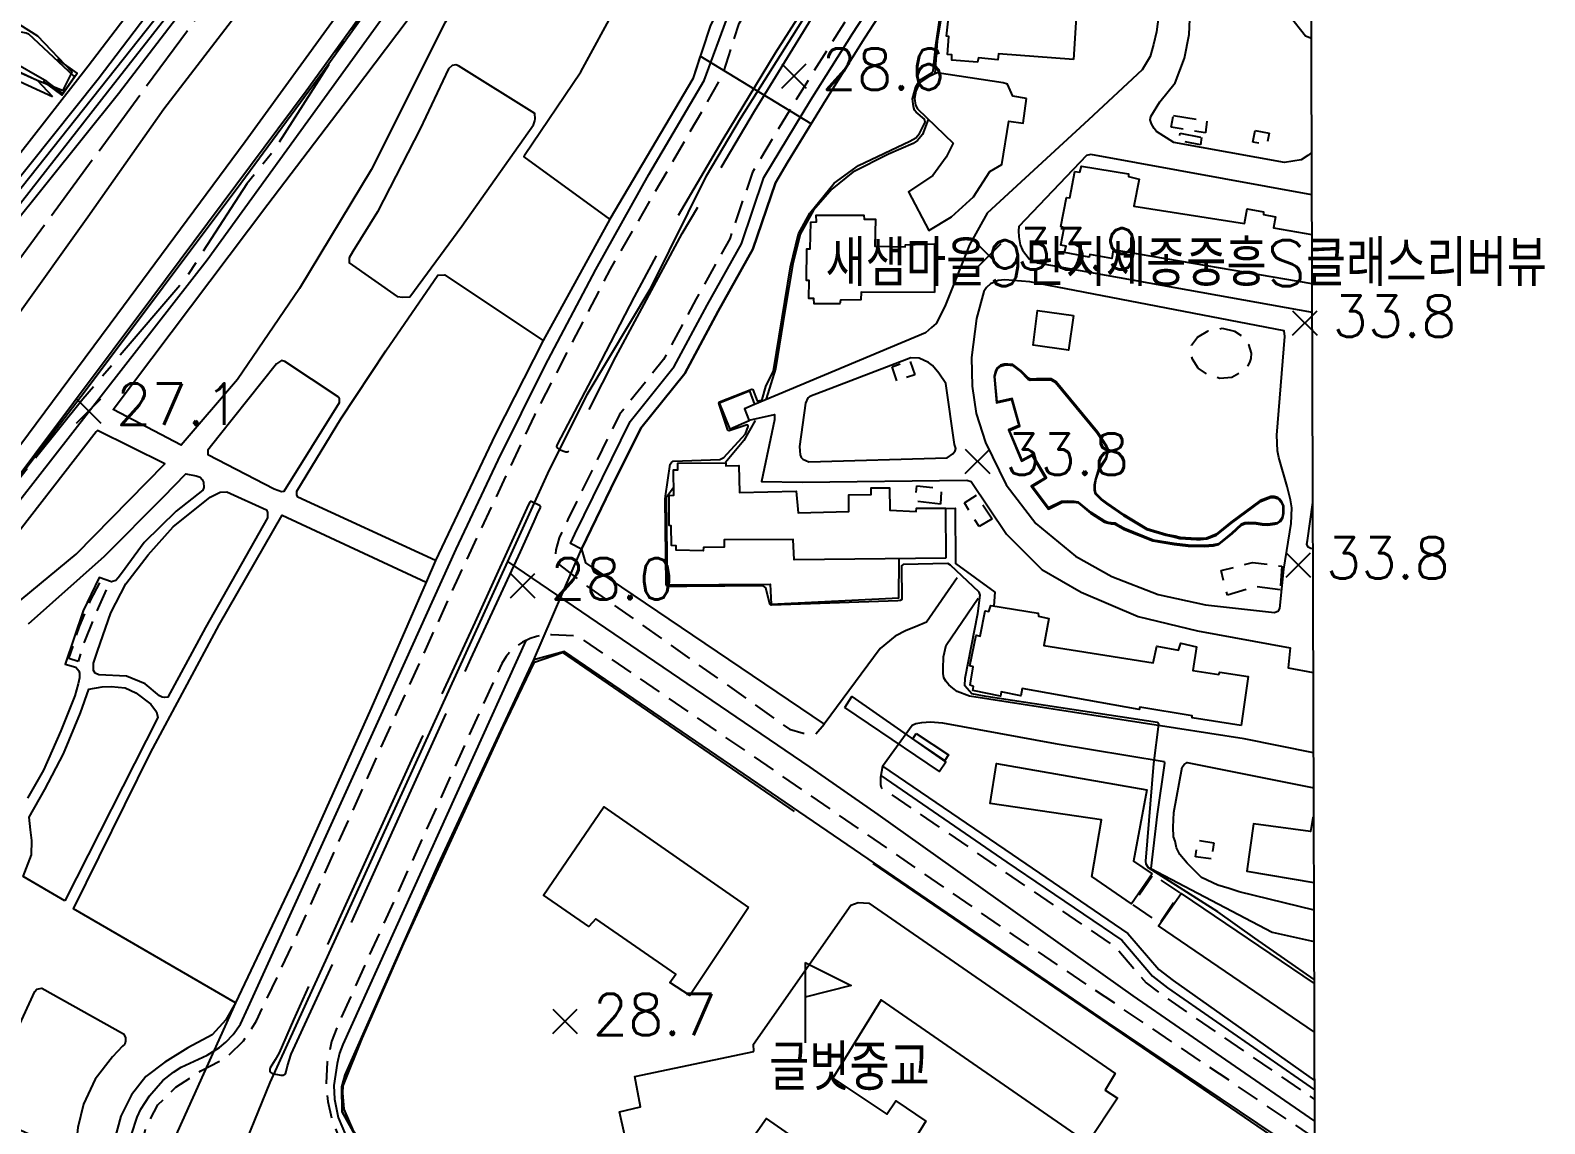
# Model space of a CAD drawing. Header units: millimetres. Extents: x 224638 to 227100, y 430787 to 433573.
# Drawn here: x 226601.8 to 226931.4, y 432288 to 432525.9 of the extents above; entities that cross this region are included whole.
import ezdxf

# ---------------------------------------------------------------- set-up
doc = ezdxf.new("R2010")
doc.units = ezdxf.units.MM
for name, pattern in [('15M2P5', [17.5, 15, -2.5]), ('20M3A3M3', [29, 20, -3, 3, -3]), ('50M10', [60, 50, -10]), ('5M2P5', [7.5, 5, -2.5])]:
    doc.linetypes.add(name, pattern=pattern)
for name, color, linetype in [('A0013110', 1, 'Continuous'), ('A0013118', 1, 'Continuous'), ('A0023210', 7, 'Continuous'), ('A0033324', 1, '5M2P5'), ('A0033327', 32, 'Continuous'), ('A0053326', 32, 'Continuous'), ('B0014111', 7, 'Continuous'), ('B0014115', 7, 'Continuous'), ('B0014116', 7, '5M2P5'), ('B0014411', 7, 'Continuous'), ('B0024120', 3, 'B0024120'), ('B0024127', 7, 'Continuous'), ('C0052211', 1, 'Continuous'), ('C0052212', 1, 'Continuous'), ('C0052213', 1, 'Continuous'), ('C0052214', 1, '15M2P5'), ('C0076116', 7, 'Continuous'), ('C0076117', 7, 'Continuous'), ('C0523121', 1, '50M10'), ('E0032111', 5, 'Continuous'), ('E0052114', 5, 'Continuous'), ('F0017111', 30, 'Continuous'), ('F0017114', 7, 'Continuous'), ('F0027132', 7, 'Continuous'), ('F0027217', 7, 'Continuous'), ('F0047224', 7, 'Continuous'), ('G0018118', 7, '20M3A3M3'), ('H0017334', 7, 'Continuous'), ('H0049140', 7, 'Continuous')]:
    doc.layers.add(name, color=color, linetype=linetype)
doc.styles.add('HIST', font='romans.shx', dxfattribs={"bigfont": 'ngsw.shx'})
doc.styles.add('ngsw', font='romans.shx', dxfattribs={"bigfont": 'ngsw.shx'})
doc.linetypes.add('B0024120', pattern='A,10,-1.75,[133,ltypeshp.shx,S=0.75,R=0,X=0,Y=0],-3.25', length=15)

# ---------------------------------------------------------------- blocks, each defined once
blk = doc.blocks.new('B0014411')
at = {"layer": 'B0014411'}
for points in [[(0, 17.5), (10, 12.5), (0, 10)], [(0, 17.5), (0, 0)]]:
    blk.add_lwpolyline(points, dxfattribs=at)
blk = doc.blocks.new('F0027217')
at = {"layer": 'F0027217'}
for p, q in [((-2.652, 2.652), (2.652, -2.652)), ((-2.652, -2.652), (2.652, 2.652))]:
    blk.add_line(p, q, dxfattribs=at)

msp = doc.modelspace()

# ---------------------------------------------------------------- linework, layer by layer
at = {"layer": 'A0013110', "flags": 128}
for points in [[(226839.502, 432610.147), (226839.155, 432610.005), (226783.375, 432524.205), (226774.932, 432510.826), (226766.708, 432497.311), (226764.016, 432492.777), (226759.098, 432478.313), (226751.566, 432464.839), (226744.25, 432451.246), (226734.694, 432439.326), (226728.16, 432426.234), (226721.824, 432413.044), (226722.656, 432410.015), (226774.582, 432374.928)], [(226754.735, 432536.752), (226749.832, 432527.051), (226746.008, 432515.418), (226727.947, 432484.86)], [(226713.457, 432458.432), (226703.003, 432437.925), (226690.008, 432410.577)], [(226687.987, 432405.846), (226676.008, 432378.436), (226660.394, 432343.68), (226646.486, 432314.264)], [(226881.379, 432279.661), (226836.212, 432310.082), (226781.233, 432347.662), (226718.079, 432390.75), (226711.438, 432388.968), (226690.6, 432344.328), (226670.334, 432298.611), (226669.631, 432295.982), (226669.737, 432290.56), (226672.723, 432285.131), (226675.238, 432282.562), (226717.245, 432252.27), (226819.307, 432182.065), (226832.562, 432173.727), (226840.223, 432175.636), (226878.96, 432240.061), (226881.488, 432244.399)], [(226787.296, 432365.768), (226815.503, 432346.543), (226840.709, 432329.401), (226847.432, 432321.554), (226850.529, 432319.171), (226881.324, 432297.4)]]:
    msp.add_lwpolyline(points, dxfattribs=at)
at = {"layer": 'A0013118', "flags": 128}
for points in [[(226735.705, 432602.094), (226750.937, 432624.261), (226771.213, 432653.56), (226786.389, 432675.634), (226788.353, 432674.245), (226735.679, 432594.595), (226692.08, 432527.552), (226676.002, 432495.61), (226660.444, 432469.748), (226646.924, 432449.944), (226634.667, 432435.676), (226619.859, 432443.394), (226653.546, 432488.118), (226669.897, 432509.657), (226688.578, 432534.421)], [(226672.022, 432477.8), (226671.227, 432476.419), (226671.23, 432475.371), (226681.662, 432468.008), (226682.881, 432467.863), (226684.441, 432467.918), (226695.713, 432483.318), (226711.328, 432505.352), (226711.597, 432506.266), (226711.72, 432506.712), (226711.641, 432507.868), (226694.999, 432518.224), (226694.424, 432518.395), (226693.612, 432518.293), (226692.868, 432517.542), (226686.655, 432504.502), (226677.382, 432486.442)], [(226819.386, 432471.181), (226813.921, 432471.643), (226812.483, 432471.506), (226810.801, 432470.737), (226809.934, 432469.945), (226809.333, 432469.105), (226807.776, 432463.244), (226806.69, 432454.711), (226806.841, 432448.517), (226807.654, 432442.552), (226809.707, 432436.229), (226814.218, 432427.001), (226820.657, 432418.579), (226829.312, 432411.487), (226837.195, 432407.06), (226847.305, 432403.179), (226857.593, 432400.933), (226872.601, 432399.207), (226873.475, 432399.581), (226873.764, 432400.111), (226874.602, 432408.677), (226876.218, 432418.64), (226876.365, 432422.003), (226876.097, 432423.738), (226875.375, 432426.63), (226873.547, 432432.982), (226873.227, 432434.424), (226873.138, 432437.801), (226874.883, 432459.322), (226874.721, 432460.536)], [(226642.924, 432437.715), (226640.451, 432434.547), (226640.471, 432433.648), (226654.914, 432426.139), (226656.538, 432425.596), (226657.061, 432425.622), (226669.1, 432444.956), (226669.097, 432445.725), (226668.847, 432446.147), (226657.238, 432453.852), (226656.479, 432454.07), (226655.408, 432453.341)], [(226777.026, 432448.346), (226771.458, 432446.265), (226771.019, 432445.953), (226770.522, 432444.792), (226769.249, 432435.347), (226769.3, 432434.408), (226769.407, 432433.538), (226769.618, 432432.963), (226769.958, 432432.595), (226771.236, 432432.039), (226801.377, 432432.927), (226802.592, 432433.805), (226803.114, 432434.433), (226803.246, 432434.959), (226802.954, 432435.794), (226801.041, 432449.095), (226799.58, 432451.337), (226798.143, 432452.971), (226797.309, 432453.671), (226795.245, 432454.616), (226793.473, 432454.664)], [(226501.493, 432258.829), (226502.304, 432258.393), (226510.624, 432281.247), (226519.437, 432300.66), (226528.832, 432316.434), (226541.645, 432337.344), (226552.879, 432352.576), (226562.542, 432365.965), (226575.97, 432380.407), (226594.086, 432397.366), (226611.831, 432411.923), (226631.091, 432431.616), (226616.43, 432438.842), (226616.191, 432438.524), (226573.582, 432383.691), (226551.388, 432354.578), (226535.413, 432331.439), (226522.823, 432311.348), (226511.91, 432290.392), (226509.211, 432283.701), (226507.378, 432279.024)], [(226616.774, 432385.666), (226615.93, 432386.061), (226615.608, 432386.601), (226615.612, 432388.222), (226616.49, 432390.818), (226619.354, 432399.185), (226622.622, 432405.496), (226627.467, 432411.769), (226632.924, 432417.858), (226640.945, 432424.374), (226643.123, 432425.431), (226644.594, 432425.536), (226653.255, 432421.556), (226653.48, 432420.988), (226653.433, 432419.841), (226639.927, 432395.99), (226631.775, 432380.835), (226631.132, 432380.709), (226630.537, 432380.832), (226629.963, 432381.104), (226626.836, 432383.736), (226622.789, 432385.379)], [(226609.348, 432336.489), (226600.31, 432341.788), (226602.078, 432346.51), (226602.193, 432349.621), (226601.861, 432351.937), (226601.553, 432354.727), (226605.002, 432360.734), (226609.085, 432368.484), (226612.739, 432377.432), (226614.575, 432382.584), (226617.449, 432383.086), (226619.457, 432383.117), (226622.48, 432382.825), (226624.777, 432381.76), (226628.099, 432379.257), (226629.329, 432377.589), (226629.556, 432376.37)], [(226622.553, 432305.983), (226622.41, 432305.307), (226621.911, 432304.832), (226619.754, 432302.536), (226615.953, 432297.706), (226613.39, 432292.242), (226612.19, 432287.152), (226611.779, 432282.882), (226610.98, 432282.057), (226609.758, 432281.903), (226591.459, 432290.323), (226591.356, 432290.767), (226591.335, 432290.994), (226596.206, 432302.369), (226602.842, 432316.785), (226603.24, 432317.259), (226604.362, 432317.463), (226622.102, 432307.516), (226622.526, 432306.747)]]:
    msp.add_lwpolyline(points, close=True, dxfattribs=at)
for points in [[(226391.287, 432132.033), (226407.027, 432163.907), (226412.427, 432176.325), (226414.647, 432182.996), (226420.32, 432198.497), (226433.231, 432227.276), (226439.59, 432241.562), (226444.887, 432255.945), (226451.644, 432276.599), (226461.103, 432307.965), (226466.399, 432323.087), (226475.73, 432344.405), (226481.489, 432355.848), (226486.395, 432363.985), (226498.006, 432379.574), (226503.73, 432386.545), (226553.917, 432443.208), (226581.695, 432477.145), (226599.244, 432498.742), (226614.438, 432518.198), (226650.105, 432564.982)], [(226586.789, 432478.091), (226616.615, 432515.406), (226649.34, 432558.438)], [(226589.623, 432473.106), (226621.018, 432512.174), (226653.692, 432554.862)], [(226727.947, 432484.86), (226709.317, 432498.39), (226709.417, 432498.761), (226721.661, 432516.938), (226729.551, 432531.423), (226736.551, 432545.979), (226737.223, 432547.077), (226739.022, 432547.332), (226754.735, 432536.752)], [(226861.546, 432547.279), (226879.369, 432524.707), (226880.618, 432524.238)], [(226684.457, 432543.252), (226665.527, 432516.812), (226647.677, 432492.571), (226613.835, 432447.486), (226590.66, 432417.213)], [(226808.231, 432539.392), (226847.395, 432536.043), (226847.59, 432532.54), (226847.363, 432528.926), (226846.921, 432525.63), (226846.297, 432522.839), (226845.516, 432520.263), (226843.793, 432517.351), (226832.115, 432506.43), (226810.089, 432486.151), (226806.189, 432479.274), (226800.839, 432465.863), (226798.935, 432462.136), (226797.971, 432461.243), (226796.654, 432460.106), (226759.411, 432444.522)], [(226633.71, 432534.364), (226596.753, 432487.683)], [(226880.695, 432499.345), (226879.876, 432498.701), (226878.386, 432497.791), (226874.753, 432497.175), (226850.711, 432501.515), (226846.93, 432503.924), (226846.378, 432504.603), (226845.847, 432505.606), (226845.535, 432506.434), (226845.689, 432507.192), (226847.613, 432510.401), (226850.987, 432514.503), (226852.986, 432519.868), (226854.033, 432525.021), (226854.227, 432530.028)], [(226880.724, 432490.15), (226832.595, 432498.889), (226831.716, 432498.733), (226816.962, 432483.249), (226816.885, 432482.282), (226816.941, 432481.025), (226817.276, 432479.269), (226817.782, 432478.105), (226819.24, 432476.185), (226821.034, 432475.32), (226880.803, 432464.607)], [(226690.008, 432410.577), (226660.055, 432424.326), (226659.832, 432424.84), (226659.804, 432425.657), (226669.443, 432441.375), (226679.183, 432456.181), (226690.504, 432472.644), (226692, 432472.699), (226713.457, 432458.432)], [(226758.243, 432441.063), (226763.771, 432442.327), (226763.775, 432441.145), (226760.947, 432427.74), (226769.852, 432427.609), (226805.668, 432428.062), (226806.612, 432427.777), (226814.276, 432416.314), (226821.959, 432408.567), (226830.562, 432403.643), (226842.917, 432398.389), (226855.842, 432395.273), (226875.976, 432391.578), (226875.538, 432387.231), (226881.047, 432386.206)], [(226601.439, 432396.76), (226617.963, 432411.495), (226630.832, 432424.4), (226635.675, 432429.452), (226637.915, 432428.981), (226638.788, 432428.66), (226639.21, 432428.167), (226639.516, 432427.637), (226639.587, 432426.43), (226639.39, 432425.856), (226633.551, 432421.288), (226626.629, 432414.475), (226621.656, 432407.711), (226620.964, 432406.767), (226620.421, 432406.221), (226619.527, 432405.899), (226616.798, 432406.843), (226613.307, 432399.576), (226609.393, 432387.979), (226611.769, 432387.336), (226612.421, 432386.512), (226612.546, 432386.07), (226612.549, 432385.036), (226612.276, 432383.714), (226611.562, 432381.075), (226608.514, 432373.471), (226604.683, 432364.903), (226601.24, 432358.81)], [(226880.964, 432413.124), (226880.471, 432413.205), (226879.921, 432413.465), (226879.655, 432414.095), (226879.759, 432414.944), (226880.932, 432423.214)], [(226646.486, 432314.264), (226611.249, 432334.784), (226628.005, 432368.674), (226642.936, 432396.592), (226656.667, 432420.45), (226687.987, 432405.846)], [(226803.557, 432406.75), (226796.895, 432397.157), (226794.469, 432396.15), (226792.464, 432395.312), (226790.02, 432394.057), (226786.785, 432391.394), (226774.582, 432374.928)], [(226881.102, 432368.726), (226866.03, 432371.75), (226806.213, 432381.044), (226803.534, 432382.082), (226802.615, 432382.775), (226801.701, 432383.521), (226801.062, 432384.321), (226800.673, 432385.039), (226800.475, 432385.934), (226800.473, 432386.991), (226800.58, 432389.559), (226801.16, 432392.167), (226808.101, 432402.362)], [(226787.296, 432365.768), (226793.743, 432374.694), (226794.524, 432375.083), (226795.883, 432375.28), (226797.704, 432375.451), (226800.349, 432375.259), (226824.837, 432370.716), (226848.598, 432366.784), (226848.683, 432366.423), (226847.1, 432355.321), (226845.715, 432343.519), (226872.108, 432329.665), (226881.229, 432327.671)], [(226881.208, 432334.479), (226864.942, 432338.467), (226862.763, 432339.189), (226860.278, 432339.882), (226856.72, 432341.557), (226853.615, 432344.703), (226852.02, 432346.573), (226851.266, 432348.049), (226850.956, 432349.501), (226850.646, 432350.414), (226850.535, 432352.528), (226850.727, 432355.724), (226852.511, 432365.57), (226852.929, 432366.13), (226853.624, 432366.632), (226864.871, 432364.323), (226881.125, 432361.1)]]:
    msp.add_lwpolyline(points, dxfattribs=at)
at = {"layer": 'A0023210', "flags": 128}
for points in [[(226502.027, 431982.33), (226520.102, 432009.498), (226538.09, 432045.758), (226555.605, 432076.981), (226560.884, 432087.895), (226562.368, 432091.086), (226572.763, 432117.668), (226578.729, 432130.835), (226592.052, 432159.876), (226592.667, 432161.575), (226594.396, 432169.026), (226600.812, 432183.185), (226605.274, 432189.397), (226634.719, 432254.317), (226647.384, 432280.66), (226648.951, 432284.485), (226654.064, 432296.966), (226705.724, 432410.329), (226714.461, 432429.502), (226723.01, 432446.681), (226736.979, 432469.942), (226748.985, 432494.281), (226756.357, 432506.778), (226781.135, 432545.998)], [(226881.351, 432288.53), (226862.009, 432301.882), (226841.822, 432315.818), (226786.315, 432355.258), (226771.559, 432365.612), (226705.724, 432410.329)]]:
    msp.add_lwpolyline(points, dxfattribs=at)
at = {"layer": 'A0033324', "flags": 128}
for points in [[(224682.39, 430787.54), (224682.931, 430789.039), (224684.209, 430792.16), (224685.771, 430795.13), (224687.617, 430797.952), (224689.952, 430800.382), (224692.488, 430802.582), (224695.251, 430804.514), (224698.308, 430805.928), (224701.47, 430807.055), (224704.753, 430807.821), (224708.113, 430808.026), (224711.469, 430807.926), (224714.802, 430807.415), (224718.113, 430806.781), (224721.461, 430806.397), (224724.832, 430806.35), (224728.189, 430806.654), (224731.498, 430807.294), (224734.726, 430808.26), (224737.842, 430809.544), (224740.835, 430811.094), (225011.781, 430962.145), (225014.6, 430963.992), (225017.219, 430966.113), (225019.612, 430968.487), (225021.754, 430971.089), (225023.624, 430973.893), (225025.203, 430976.87), (225026.691, 430979.893), (225028.657, 430982.627), (225031.075, 430984.971), (225033.869, 430986.851), (225036.951, 430988.208), (225040.224, 430989), (225043.585, 430989.202), (225046.94, 430988.879), (225050.306, 430988.708), (225053.674, 430988.853), (225057.013, 430989.312), (225060.294, 430990.081), (225063.49, 430991.154), (225066.571, 430992.52), (225069.511, 430994.169), (225075.147, 430997.871), (225078.014, 430999.645), (225080.914, 431001.365), (225086.809, 431004.638), (225089.802, 431006.191), (225095.873, 431009.126), (225098.949, 431010.507), (225105.105, 431013.067), (225110.695, 431015.032), (225115.094, 431016.797), (225119.421, 431018.732), (225123.669, 431020.834), (225126.8, 431022.518), (225129.881, 431024.292), (225132.909, 431026.155), (225137.872, 431029.391), (225141.975, 431031.763), (225314.899, 431123.043), (225318.414, 431125.184), (225321.64, 431127.74), (225324.527, 431130.672), (225327.034, 431133.935), (225329.121, 431137.482), (225331.066, 431141.106), (225333.694, 431144.266), (225336.94, 431146.786), (225340.652, 431148.549), (225344.657, 431149.473), (225348.766, 431149.514), (225352.85, 431148.996), (225356.964, 431148.916), (225361.057, 431149.341), (225365.068, 431150.264), (225368.934, 431151.672), (225372.534, 431153.649), (225375.981, 431155.902), (225383.025, 431160.167), (225390.258, 431164.102), (225393.941, 431165.943), (225401.429, 431169.369), (225405.237, 431170.934), (225409.114, 431172.32), (225412.943, 431173.836), (225416.717, 431175.48), (225420.435, 431177.251), (225424.09, 431179.146), (225427.679, 431181.164), (225431.199, 431183.301), (225438.08, 431187.823), (225441.63, 431189.909), (225445.259, 431191.854), (226038.823, 431505.171), (226133.366, 431555.13), (226141.853, 431559.87), (226148.156, 431563.534), (226156.474, 431568.565), (226162.646, 431572.445), (226172.803, 431579.114), (226182.793, 431586.032), (226188.7, 431590.305), (226190.571, 431591.856), (226192.32, 431593.542), (226193.849, 431595.427), (226196.722, 431599.34), (226198.87, 431603.7), (226199.682, 431605.98), (226201.008, 431610.655), (226202.817, 431615.166), (226204.067, 431617.22), (226207.121, 431620.997), (226211.125, 431623.752), (226213.287, 431624.804), (226217.917, 431626.284), (226222.752, 431626.767), (226225.144, 431627.16), (226229.864, 431628.321), (226234.304, 431630.291), (226236.432, 431631.444), (226240.419, 431634.224), (226242.213, 431635.859), (226245.722, 431639.222), (226254.241, 431647.886), (226262.531, 431656.77), (226268.989, 431664.036), (226275.299, 431671.43), (226281.452, 431678.955), (226285.968, 431684.68), (226293.283, 431694.382), (226300.341, 431704.273), (226380.455, 431819.96), (226386.69, 431834.233), (226403.447, 431858.429), (226414.615, 431869.286), (226424.477, 431883.069), (226430.82, 431892.005), (226472.169, 431952.426), (226482.986, 431967.946), (226495.338, 431987.244), (226497.453, 431992.461), (226497.933, 431996.209), (226498.054, 431997.801), (226498.147, 432000.086), (226498.066, 432002.394), (226497.886, 432004.702), (226497.656, 432007.278), (226497.395, 432010.567), (226497.566, 432012.603), (226498.079, 432015.034), (226499.29, 432018.459), (226501.916, 432022.253), (226505.454, 432025.689), (226510.176, 432028.157), (226514.775, 432029.946), (226519.707, 432032.631), (226523.064, 432035.709), (226526.847, 432041.331), (226534.526, 432056.5), (226556.938, 432102.596), (226581.913, 432157.264), (226585.314, 432171.778), (226598.131, 432200.068), (226606.149, 432210.201), (226617.015, 432234.738), (226626.861, 432257.918), (226627.427, 432260.213), (226627.666, 432263.303), (226627.706, 432266.672), (226627.75, 432268.355), (226627.442, 432271.441), (226626.356, 432275.749), (226625.844, 432279.186), (226625.789, 432280.996), (226625.932, 432282.629), (226626.943, 432287.059), (226629.616, 432292.065), (226633.514, 432295.937), (226638.965, 432299.512), (226644.5, 432302.395), (226648.203, 432306.02), (226651.07, 432310.385), (226660.081, 432329.48), (226677.773, 432368.922), (226695.062, 432406.972), (226711.61, 432442.216), (226728.098, 432473.968), (226752.377, 432515.869), (226756.079, 432527.401), (226772.362, 432552.724), (226783.46, 432564.49), (226808.383, 432603.128), (226820.824, 432622.914), (226821.484, 432624.92), (226822.075, 432627.259), (226822.274, 432629.02), (226822.485, 432631.327), (226822.654, 432633.472), (226822.446, 432636.59), (226822.263, 432639.484), (226822.181, 432641.753), (226822.469, 432645.326), (226823.509, 432649.01), (226825.422, 432652.843), (226828.217, 432656.282), (226831.569, 432658.873), (226835.765, 432661.038), (226842.031, 432663.363), (226847.295, 432666.062), (226850.84, 432668.96), (226856.844, 432677.839), (226880.028, 432713.964)], [(226880.358, 432607.66), (226862.428, 432621.558), (226859.354, 432623.214), (226856.024, 432624.263), (226852.556, 432624.667), (226850.809, 432624.622), (226848.643, 432624.335), (226845.293, 432623.352), (226843.316, 432622.423), (226841.822, 432621.516), (226840.42, 432620.473), (226838.816, 432618.99), (226836.645, 432616.255), (226778.295, 432526.472), (226768.495, 432510.868), (226758.991, 432495.083), (226754.06, 432480.579), (226746.744, 432467.484), (226739.631, 432454.278), (226730.049, 432442.325), (226718.805, 432419.516), (226716.906, 432415.46), (226716.198, 432412.898), (226716.049, 432411.211), (226716.052, 432411.143), (226717.009, 432409.611), (226723.113, 432404.923), (226767.035, 432373.879), (226770.01, 432372.958), (226772.798, 432372.834), (226774.582, 432374.928)], [(226881.363, 432284.856), (226815.701, 432329.101), (226758.194, 432368.675), (226721.051, 432394.072), (226715.271, 432394.397), (226713.48, 432394.31), (226712.011, 432394.034), (226710.588, 432393.578), (226708.972, 432392.802), (226707.489, 432391.794), (226706.379, 432390.793), (226705.403, 432389.661), (226704.427, 432388.157), (226668.814, 432309.641), (226667.412, 432305.884), (226666.449, 432301.405), (226666.192, 432296.831), (226666.55, 432292.837), (226667.618, 432288.382), (226669.363, 432284.145), (226671.743, 432280.231), (226674.701, 432276.731), (226678.164, 432273.733), (226702.217, 432255.979), (226826.929, 432170.758), (226830.037, 432168.996), (226832.469, 432168.405), (226835.546, 432168.784), (226839.584, 432170.304), (226843.61, 432173.89), (226865.955, 432211.978), (226881.507, 432238.357)], [(226787.296, 432365.768), (226786.831, 432363.354), (226786.836, 432361.8), (226786.973, 432361.148), (226813.252, 432343.237), (226838.018, 432326.394), (226844.664, 432318.637), (226848.154, 432315.952), (226881.336, 432293.255)]]:
    msp.add_lwpolyline(points, dxfattribs=at)
at = {"layer": 'A0033327', "flags": 128}
for points in [[(226879.675, 432827.488), (226800.033, 432702.548), (226744.905, 432620.432), (226640.322, 432475.939), (226562.539, 432376.24), (226545.756, 432353.017), (226530.521, 432330.568), (226516.577, 432307.603), (226508.056, 432291.862), (226502.118, 432275.348), (226490.448, 432240.331), (226469.793, 432192.168), (226422.499, 432097.015), (226373.009, 431997.655)], [(226721.824, 432413.044), (226719.365, 432414.252), (226720.315, 432416.28), (226732.371, 432440.826), (226741.94, 432452.762), (226749.155, 432466.161), (226756.579, 432479.446), (226761.504, 432493.93), (226771.714, 432510.847), (226780.835, 432525.338), (226838.941, 432614.317), (226841.293, 432616.626), (226842.095, 432617.368), (226842.796, 432617.889), (226844.979, 432618.999), (226845.967, 432619.463), (226849.444, 432620.407), (226850.526, 432620.551), (226853.049, 432620.767), (226856.27, 432620.424), (226857.935, 432619.9), (226861.056, 432618.574), (226880.371, 432603.628)], [(226356.903, 432055.99), (226400.233, 432133.142), (226414.261, 432161.344), (226418.332, 432170.478), (226420.069, 432176.783), (226421.45, 432182.738), (226423.34, 432188.313), (226426.222, 432195.62), (226439.649, 432224.303), (226448.184, 432243.443), (226453.591, 432258.36), (226458.196, 432273.678), (226464.118, 432293.958), (226468.221, 432307.512), (226470.771, 432316.261), (226480.2, 432338.699), (226491.11, 432357.636), (226499.449, 432369.837), (226509.374, 432382.066), (226529.697, 432404.98), (226555.251, 432434.658), (226588.465, 432474.059), (226618.648, 432512.521), (226652.487, 432555.755)], [(226623.825, 432285.65), (226625.079, 432289.416), (226625.925, 432291.185), (226627.741, 432294.064), (226630.702, 432297.363), (226632.989, 432299.211), (226634.636, 432300.275), (226640.315, 432302.894), (226643.025, 432304.585), (226644.419, 432305.758), (226645.988, 432307.42), (226647.568, 432309.67), (226649.28, 432313.269), (226678.541, 432377.775), (226694.527, 432413.017), (226703.63, 432432.386), (226713.822, 432452.876), (226724.885, 432473.872), (226736.444, 432494.599), (226748.493, 432515.045), (226753.803, 432529.39)], [(226709.69, 432393.147), (226669.817, 432305.19), (226669.115, 432303.312), (226668.634, 432301.072), (226667.864, 432296.329), (226668.026, 432293.312), (226668.861, 432289.329), (226670.44, 432285.576), (226673.456, 432281.51), (226674.935, 432279.76), (226703.81, 432258.221), (226834.078, 432169.204)], [(226786.912, 432363.776), (226814.377, 432344.89), (226839.364, 432327.898), (226846.048, 432320.096), (226849.341, 432317.562), (226881.33, 432295.327)]]:
    msp.add_lwpolyline(points, dxfattribs=at)
at = {"layer": 'A0053326', "flags": 128}
msp.add_lwpolyline([(226672.723, 432285.131), (226669.737, 432290.56), (226669.631, 432295.982), (226670.334, 432298.611), (226690.6, 432344.328), (226711.438, 432388.968), (226721.824, 432413.044), (226728.16, 432426.234), (226734.694, 432439.326), (226744.25, 432451.246), (226751.566, 432464.839), (226759.098, 432478.313), (226764.016, 432492.777), (226766.708, 432497.311), (226771.753, 432505.601), (226747.608, 432520.287), (226746.008, 432515.418), (226727.947, 432484.86), (226713.457, 432458.432), (226703.003, 432437.925), (226690.008, 432410.577), (226687.987, 432405.846), (226676.008, 432378.436), (226660.394, 432343.68), (226646.486, 432314.264), (226621.598, 432259.085)], dxfattribs=at)
at = {"layer": 'B0014111', "flags": 128}
for points in [[(226818.646, 432511.112), (226815.672, 432511.614), (226814.489, 432514.236), (226813.57, 432514.479), (226799.218, 432516.718), (226797.29, 432515.842), (226795.374, 432514.535), (226794.525, 432512.698), (226794.284, 432511.101), (226794.439, 432509.653), (226794.945, 432508.874), (226802.636, 432501.383), (226801.127, 432498.317), (226798.246, 432494.374), (226792.919, 432490.775), (226797.367, 432482.366), (226802.28, 432485.349), (226807.101, 432489.704), (226810.663, 432495.217), (226813.27, 432496.706), (226814.751, 432506.189), (226817.91, 432505.748)], [(226754.135, 432439.144), (226751.847, 432444.875), (226758.36, 432447.48), (226759.411, 432444.522), (226757.272, 432443.549), (226758.296, 432440.927)], [(226794.591, 432372.915), (226801.672, 432368.256), (226800.827, 432367.034), (226793.888, 432371.78)], [(226845.965, 432342.336), (226841.467, 432335.848), (226832.87, 432341.776), (226834.97, 432354.114), (226810.728, 432357.643), (226812.102, 432366.37), (226844.841, 432360.683), (226841.899, 432345.103)], [(226758.144, 432335.019), (226745.398, 432315.922), (226741.027, 432318.753), (226742.298, 432320.504), (226724.896, 432332.54), (226723.392, 432330.885), (226713.51, 432337.705), (226726.628, 432356.964)], [(226759.307, 432303.721), (226759.208, 432305.285), (226780.367, 432335.55), (226781.994, 432336.143), (226784.295, 432336.009), (226837.927, 432298.895), (226835.742, 432295.305), (226838.408, 432293.554), (226832.005, 432283.808), (226786.998, 432314.944), (226776.47, 432297.931), (226788.246, 432290.03), (226790.214, 432292.953), (226796.751, 432288.513), (226794.627, 432285.139), (226815.069, 432271.84), (226806.5, 432258.181), (226762.058, 432289.157), (226756.417, 432281.105), (226733.211, 432276.675), (226730.068, 432290.572), (226734.64, 432291.629), (226733.415, 432298.248)]]:
    msp.add_lwpolyline(points, close=True, dxfattribs=at)
msp.add_lwpolyline([(226881.291, 432307.914), (226847.339, 432331.029), (226852.298, 432338.089), (226881.258, 432318.499)], dxfattribs=at)
at = {"layer": 'B0014115', "flags": 128}
for points in [[(226828.893, 432519.615), (226812.56, 432520.825), (226812.365, 432519.552), (226808.195, 432519.94), (226807.997, 432519.014), (226802.378, 432519.474), (226802.4, 432520.576), (226801.404, 432520.698), (226801.718, 432524.561), (226801.223, 432524.659), (226801.956, 432531.231), (226802.732, 432531.284), (226803.388, 432537.059), (226804.366, 432536.936), (226804.486, 432538.386), (226814.824, 432537.662), (226814.826, 432537.014), (226817.51, 432536.695), (226817.026, 432530.603), (226823.083, 432529.746), (226823.181, 432530.373), (226829.537, 432529.941)], [(226798.62, 432468.913), (226782.639, 432468.967), (226782.593, 432467.285), (226778.14, 432467.197), (226778.017, 432466.429), (226772.422, 432466.432), (226772.348, 432467.612), (226771.232, 432467.584), (226771.353, 432471.526), (226770.775, 432471.525), (226770.81, 432478.404), (226771.564, 432478.381), (226771.723, 432484.223), (226772.906, 432484.277), (226772.876, 432485.699), (226783.257, 432485.73), (226783.335, 432484.829), (226785.791, 432484.837), (226785.657, 432478.953), (226792.243, 432478.847), (226792.266, 432479.271), (226798.585, 432479.441)], [(226801.102, 432411.08), (226768.059, 432410.73), (226767.845, 432415.133), (226752.859, 432415.089), (226752.814, 432413.43), (226748.333, 432413.415), (226748.259, 432412.693), (226742.365, 432412.802), (226742.388, 432413.775), (226741.387, 432413.821), (226741.274, 432418.123), (226740.849, 432418.172), (226740.879, 432424.74), (226741.878, 432424.741), (226741.836, 432430.304), (226742.754, 432430.307), (226742.743, 432431.715), (226753.193, 432431.821), (226753.172, 432431.143), (226756.055, 432431.202), (226756.148, 432425.391), (226768.517, 432425.629), (226768.933, 432420.9), (226779.945, 432421.233), (226779.984, 432424.827), (226784.832, 432424.943), (226784.828, 432426.367), (226788.797, 432426.384), (226788.864, 432421.529), (226794.624, 432421.245), (226794.671, 432421.967), (226801.026, 432421.937)], [(226865.342, 432374.654), (226854.661, 432376.282), (226854.685, 432376.756), (226843.263, 432378.608), (226843.141, 432378.137), (226817.688, 432382.688), (226817.391, 432381.085), (226813.137, 432381.949), (226812.941, 432381.026), (226806.939, 432382.238), (226807.062, 432383.164), (226806.348, 432383.407), (226807.014, 432387.447), (226806.334, 432387.671), (226807.664, 432394.283), (226808.542, 432394.111), (226809.605, 432399.588), (226810.406, 432399.44), (226810.852, 432400.741), (226821.165, 432399.111), (226821.217, 432398.463), (226823.481, 432397.943), (226822.417, 432392.035), (226846.222, 432388.257), (226846.965, 432391.928), (226851.736, 432391.013), (226852.184, 432392.598), (226855.602, 432391.805), (226854.862, 432386.599), (226860.462, 432385.713), (226860.735, 432386.289), (226866.837, 432385.304)]]:
    msp.add_lwpolyline(points, close=True, dxfattribs=at)
for points in [[(226880.784, 432470.804), (226837.49, 432478.203), (226837.171, 432476.257), (226832.404, 432477.172), (226832.28, 432476.596), (226826.929, 432477.585), (226827.226, 432478.944), (226826.077, 432479.188), (226826.846, 432482.99), (226826.067, 432483.238), (226827.299, 432489.587), (226828.063, 432489.492), (226829.173, 432495.247), (226830.229, 432495.049), (226830.575, 432496.373), (226840.84, 432494.693), (226840.793, 432494.094), (226843.113, 432493.526), (226842.023, 432487.688), (226866.076, 432483.866), (226866.62, 432487.112), (226870.192, 432486.469), (226870.196, 432485.873), (226872.835, 432485.333), (226872.39, 432482.922), (226880.751, 432481.523)], [(226881.146, 432354.634), (226880.963, 432354.657), (226880.421, 432351.601), (226868.057, 432353.25), (226866.571, 432342.956), (226881.19, 432340.474)]]:
    msp.add_lwpolyline(points, dxfattribs=at)
at = {"layer": 'B0014116', "flags": 128}
for points in [[(226850.593, 432507.415), (226857.881, 432506.267), (226857.604, 432503.617), (226850.124, 432504.853)], [(226856.72, 432502.648), (226856.463, 432501.029), (226851.844, 432501.915), (226852.074, 432503.54)], [(226868.358, 432504.112), (226871.468, 432503.545), (226870.977, 432501.077), (226867.916, 432501.614)], [(226866.948, 432457.558), (226867.542, 432455.704), (226867.451, 432454.496), (226867.195, 432453.623), (226866.728, 432452.823), (226866.072, 432451.928), (226863.295, 432450.411), (226860.67, 432450.191), (226858.231, 432450.87), (226856.009, 432452.415), (226854.775, 432454.349), (226854.417, 432455.859), (226854.531, 432457.406), (226855.823, 432459.198), (226858.157, 432460.568), (226861.243, 432461.086), (226863.926, 432460.433), (226865.769, 432459.234)], [(226790.381, 432449.679), (226789.417, 432452.682), (226793.248, 432454.11), (226794.344, 432450.984)], [(226799.94, 432422.838), (226794.378, 432423.483), (226794.748, 432426.825), (226800.07, 432426.2)], [(226811.122, 432419.599), (226808.318, 432417.926), (226805.13, 432423.144), (226807.77, 432424.804)], [(226873.801, 432404.188), (226868.725, 432404.867), (226862.352, 432403.047), (226860.969, 432408.357), (226867.847, 432410.15), (226874.197, 432409.309)], [(226612.264, 432388.569), (226610.233, 432389.232), (226612.533, 432396.191), (226614.947, 432401.836), (226616.945, 432405.712), (226618.604, 432404.665), (226616.21, 432399.334), (226613.667, 432393.173)], [(226858.831, 432345.608), (226855.414, 432346.052), (226855.878, 432349.658), (226859.386, 432349.102)], [(226852.103, 432338.23), (226846.15, 432342.16), (226841.789, 432335.615), (226847.566, 432331.601)]]:
    msp.add_lwpolyline(points, close=True, dxfattribs=at)
at = {"layer": 'B0024120', "flags": 128}
for points in [[(226688.094, 432273.829), (226674.832, 432283.379), (226672.228, 432286.306), (226670.121, 432291.125), (226669.865, 432294.712), (226669.891, 432296.245), (226674.093, 432306.541), (226683.099, 432327.18), (226704.689, 432374.101), (226711.556, 432388.44), (226717.661, 432390.524), (226768.05, 432355.907)], [(226785.22, 432344.635), (226874.674, 432283.449), (226847.825, 432237.465), (226816.633, 432185.393), (226716.191, 432253.511)], [(226646.486, 432314.264), (226644.421, 432310.602), (226641.422, 432307.338), (226636.125, 432304.496), (226631.092, 432301.396), (226627, 432298.238), (226623.83, 432294.237), (226621.534, 432289.644), (226620.088, 432284.284), (226619.924, 432279.732), (226620.488, 432275.486), (226621.443, 432271.61), (226622.172, 432268.226), (226622.155, 432264.776), (226621.593, 432260.579)]]:
    msp.add_lwpolyline(points, dxfattribs=at)
at = {"layer": 'B0024127', "flags": 128}
msp.add_lwpolyline([(226779.065, 432378.58), (226780.595, 432380.975), (226801.083, 432366.661), (226799.669, 432364.673)], close=True, dxfattribs=at)
at = {"layer": 'C0052211', "flags": 128}
msp.add_lwpolyline([(226572.794, 432523.565), (226589.659, 432518.863), (226598.594, 432515.202), (226606.7, 432511.521)], dxfattribs=at)
msp.add_lwpolyline([(226826.309, 432423.169), (226827.628, 432423.243), (226828.963, 432423.22), (226829.847, 432423.078), (226832.563, 432420.855), (226835.578, 432418.935), (226836.367, 432418.648), (226837.026, 432418.572), (226837.866, 432418.494), (226838.657, 432418.022), (226839.878, 432417.311), (226846.115, 432414.821), (226850.749, 432414.046), (226853.827, 432413.687), (226857.308, 432413.593), (226859.298, 432413.778), (226860.474, 432414.016), (226863.405, 432416.351), (226865.42, 432418.275), (226866.153, 432418.565), (226866.867, 432418.593), (226868.613, 432418.546), (226869.912, 432418.343), (226871.175, 432418.241), (226872.703, 432418.456), (226873.258, 432418.59), (226873.9, 432419.08), (226874.422, 432419.842), (226874.63, 432420.868), (226874.599, 432422.474), (226874.2, 432423.321), (226873.774, 432423.902), (226873.295, 432424.246), (226872.532, 432424.48), (226871.778, 432424.502), (226869.508, 432423.598), (226863.122, 432418.866), (226859.908, 432416.27), (226857.801, 432415.438), (226856.469, 432415.356), (226855.604, 432415.329), (226852.039, 432415.556), (226850.986, 432415.836), (226849.006, 432416.234), (226844.868, 432417.466), (226839.86, 432420.518), (226836.132, 432423.088), (226835.018, 432423.905), (226833.745, 432425.198), (226833.567, 432425.905), (226833.564, 432426.956), (226833.824, 432428.246), (226834.505, 432430.388), (226836.054, 432432.73), (226836.343, 432434.04), (226836.393, 432434.88), (226836.13, 432435.432), (226834.107, 432438.553), (226825.067, 432449.438), (226823.985, 432450.068), (226822.622, 432450.09), (226820.774, 432450.111), (226819.492, 432450), (226819.073, 432450.209), (226817.458, 432451.87), (226815.636, 432453.209), (226814.546, 432453.31), (226813.756, 432453.255), (226812.979, 432453.042), (226812.191, 432452.409), (226811.88, 432451.862), (226811.575, 432450.632), (226812.094, 432444.862), (226815.391, 432445.59), (226816.972, 432439.928), (226814.692, 432438.963), (226817.575, 432432.154), (226819.856, 432433.384), (226822.712, 432428.584), (226819.665, 432426.714), (226823.394, 432421.737)], close=True, dxfattribs=at)
at = {"layer": 'C0052212', "flags": 128}
msp.add_lwpolyline([(226572.794, 432523.565), (226574.97, 432525.767), (226587.521, 432521.651), (226595.025, 432518.952), (226603.354, 432515.077), (226606.7, 432511.521)], dxfattribs=at)
at = {"layer": 'C0052213', "flags": 128}
msp.add_lwpolyline([(226425.709, 432187.552), (226442.54, 432207.355), (226473.011, 432244.064), (226493.967, 432269.633), (226494.972, 432271.202), (226495.524, 432272.13), (226505.375, 432294.274), (226515.135, 432313.008), (226531.029, 432338.571), (226549.911, 432364.736), (226594.121, 432422.13), (226628.273, 432467.727), (226661.886, 432512.806), (226719.643, 432592.745), (226787.35, 432690.745)], dxfattribs=at)
at = {"layer": 'C0052214', "flags": 128}
msp.add_lwpolyline([(226787.35, 432690.745), (226762.954, 432674.119), (226718.229, 432644.258), (226717.915, 432643.878), (226717.587, 432643.213), (226681.743, 432588.124), (226597.381, 432473.22), (226540.237, 432398.519), (226511.471, 432361.405), (226499.481, 432342.275), (226486.892, 432320.66), (226472.788, 432292.275), (226458.295, 432255.713), (226442.874, 432223.888), (226430.367, 432199.047), (226425.709, 432187.552)], dxfattribs=at)
at = {"layer": 'C0076116', "flags": 128}
msp.add_lwpolyline([(226604.542, 432514.882), (226608.668, 432511.853), (226612.033, 432516.599), (226607.781, 432519.674)], dxfattribs=at)
at = {"layer": 'C0076117', "flags": 128}
msp.add_lwpolyline([(226828.849, 432463.883), (226827.804, 432456.366), (226820.053, 432457.387), (226821.049, 432464.96)], close=True, dxfattribs=at)
at = {"layer": 'C0523121', "flags": 128}
for points in [[(226831.956, 432621.142), (226833.455, 432623.023), (226833.509, 432623.351), (226833.36, 432623.583), (226833.092, 432623.785), (226831.75, 432624.361), (226831.394, 432624.441), (226831.103, 432624.409), (226830.823, 432624.226), (226830.569, 432623.97), (226819.66, 432607.566), (226793.121, 432566.073), (226775.658, 432539.286), (226763.939, 432520.965), (226752.577, 432502.194), (226742.661, 432485.323), (226733.227, 432467.917), (226723.974, 432450.035), (226716.532, 432435.927), (226716.419, 432435.619), (226716.343, 432435.371), (226716.358, 432435.192), (226716.945, 432434.715), (226718.361, 432434.194), (226718.677, 432434.193), (226718.855, 432434.309), (226719.022, 432434.479), (226729.248, 432454.901), (226743.693, 432481.715), (226759.43, 432508.358), (226771.85, 432528.478), (226787.579, 432552.618), (226804.95, 432579.56), (226821.646, 432605.276), (226830.781, 432619.361)], [(226712.371, 432421.065), (226712.943, 432422.186), (226712.78, 432422.476), (226710.824, 432423.421), (226710.595, 432423.368), (226710.259, 432422.716), (226698.568, 432397.095), (226684.814, 432367.203), (226670.81, 432336.433), (226659.09, 432310.59), (226655.988, 432303.408), (226655.137, 432301.87), (226654.05, 432300.12), (226653.963, 432299.798), (226653.936, 432299.55), (226653.961, 432299.287), (226654.486, 432298.922), (226656.332, 432298.584), (226656.864, 432298.587), (226657.346, 432298.864), (226657.523, 432299.383), (226657.79, 432300.575), (226658.615, 432303.123), (226668.57, 432324.804), (226684.726, 432360.483), (226697.733, 432389.126), (226708.514, 432412.455), (226711.49, 432419.067)]]:
    msp.add_lwpolyline(points, close=True, dxfattribs=at)
at = {"layer": 'E0032111', "flags": 128}
msp.add_lwpolyline([(226597.209, 432526.075), (226600.949, 432525.389), (226601.426, 432525.161), (226611.183, 432516.137), (226611.527, 432515.885), (226608.902, 432512.184), (226605.453, 432514.776), (226597.121, 432519.595), (226595.785, 432520.24), (226593.938, 432520.945), (226592.641, 432521.268), (226589.577, 432521.77), (226587.167, 432522.269), (226584.096, 432523.512), (226581.429, 432524.496), (226579.594, 432524.975), (226576.204, 432526.39)], dxfattribs=at)
at = {"layer": 'E0052114', "flags": 128}
msp.add_lwpolyline([(226823.452, 432421.988), (226819.951, 432426.66), (226822.98, 432428.518), (226819.928, 432433.647), (226817.672, 432432.43), (226814.949, 432438.859), (226817.208, 432439.815), (226815.53, 432445.822), (226812.27, 432445.102), (226811.774, 432450.608), (226812.067, 432451.788), (226812.346, 432452.278), (226813.072, 432452.861), (226813.79, 432453.058), (226814.544, 432453.11), (226815.562, 432453.016), (226817.327, 432451.72), (226818.954, 432450.046), (226819.453, 432449.797), (226820.781, 432449.912), (226822.619, 432449.891), (226823.93, 432449.87), (226824.936, 432449.284), (226833.946, 432438.435), (226835.956, 432435.335), (226836.191, 432434.841), (226836.145, 432434.068), (226835.867, 432432.81), (226834.323, 432430.475), (226833.631, 432428.296), (226833.365, 432426.976), (226833.368, 432425.88), (226833.565, 432425.097), (226834.887, 432423.754), (226836.016, 432422.926), (226839.751, 432420.351), (226844.786, 432417.283), (226848.958, 432416.041), (226850.941, 432415.642), (226852.007, 432415.359), (226855.601, 432415.13), (226856.478, 432415.157), (226857.845, 432415.241), (226860.01, 432416.096), (226863.244, 432418.709), (226869.606, 432423.423), (226871.813, 432424.302), (226872.499, 432424.282), (226873.205, 432424.065), (226873.632, 432423.759), (226874.028, 432423.219), (226874.4, 432422.428), (226874.43, 432420.887), (226874.235, 432419.922), (226873.754, 432419.22), (226873.17, 432418.774), (226872.666, 432418.653), (226871.169, 432418.442), (226869.935, 432418.542), (226868.631, 432418.745), (226866.866, 432418.793), (226866.111, 432418.763), (226865.31, 432418.447), (226863.274, 432416.502), (226860.387, 432414.202), (226859.269, 432413.976), (226857.301, 432413.793), (226853.841, 432413.887), (226850.777, 432414.244), (226846.169, 432415.015), (226839.966, 432417.491), (226838.758, 432418.194), (226837.929, 432418.689), (226837.047, 432418.771), (226836.413, 432418.844), (226835.667, 432419.115), (226832.68, 432421.017), (226829.932, 432423.267), (226828.981, 432423.42), (226827.624, 432423.443), (226826.257, 432423.366)], close=True, dxfattribs=at)
at = {"layer": 'F0017111', "flags": 128}
for points, elevation in [([(226594.012, 432519.195), (226603.323, 432515.083), (226608.829, 432512.902), (226608.981, 432512.929), (226610.956, 432516.814), (226603.442, 432524.675), (226593.62, 432530.853)], 15), ([(226647.773, 432530.795), (226630.891, 432508.781), (226614.377, 432485.302), (226598.601, 432463.26)], 20), ([(226881.255, 432319.386), (226868.3, 432328.335), (226860.285, 432334.103), (226845.184, 432343.695), (226844.674, 432344.477), (226844.606, 432345.122), (226846.351, 432366.366), (226847.41, 432374.915), (226847.135, 432375.291), (226809.878, 432380.99), (226806.737, 432381.544), (226805.235, 432383.283), (226805.309, 432384.975), (226808.007, 432399.018), (226808.562, 432403.037), (226808.328, 432403.701), (226802.077, 432409.558), (226801.491, 432409.87), (226791.771, 432409.688), (226791.394, 432409.387), (226791.495, 432402.089), (226791.168, 432401.864), (226790.593, 432401.814), (226763.119, 432400.825), (226762.779, 432401.059), (226761.911, 432404.626), (226761.345, 432405.034), (226744.707, 432404.917), (226740.484, 432404.847), (226740.328, 432405.029), (226740.223, 432405.343), (226739.992, 432424.008), (226740.055, 432424.532), (226741.11, 432431.497), (226741.346, 432431.917), (226741.752, 432432.172), (226751.901, 432432.555), (226752.781, 432432.939), (226757.444, 432438.134), (226758.058, 432439.713), (226758.057, 432439.877), (226757.981, 432440.021), (226757.922, 432440.043), (226757.814, 432440.048), (226753.892, 432438.808), (226753.718, 432438.823), (226753.633, 432438.921), (226751.671, 432444.798), (226751.804, 432445.094), (226758.875, 432447.832), (226759.098, 432447.77), (226760.05, 432445.342), (226760.229, 432445.271), (226760.968, 432445.429), (226761.117, 432445.578), (226761.898, 432448.411), (226763.569, 432451.836), (226767.243, 432474.485), (226769.046, 432481.669), (226771.498, 432486.147), (226776.759, 432492.669), (226782.051, 432496.551), (226793.267, 432501.831), (226794.575, 432502.536), (226795.366, 432503.502), (226796.557, 432505.985), (226796.415, 432506.622), (226794.627, 432508.093), (226794.273, 432508.551), (226794.008, 432509.338), (226793.793, 432511.048), (226794.523, 432513.637), (226795.389, 432515.064), (226798.023, 432516.702), (226798.336, 432517.157), (226798.902, 432522.733), (226799.826, 432529.084)], 30)]:
    msp.add_lwpolyline(points, dxfattribs=dict(at, elevation=elevation))
at = {"layer": 'F0017114', "elevation": 25, "flags": 128}
msp.add_lwpolyline([(226540.544, 432356.134), (226619.232, 432462.04), (226648.617, 432501.752), (226669.583, 432530.603)], dxfattribs=at)
at = {"layer": 'F0047224', "flags": 128}
for points in [[(226834.18, 432566.809), (226826.498, 432564.673), (226823.37, 432565.565), (226817.652, 432560.609), (226810.218, 432551.963), (226805.064, 432543.375), (226802.331, 432536.901), (226800.153, 432529.227), (226799.188, 432523.659), (226798.665, 432516.467)], [(226797.22, 432506.507), (226796.033, 432503.288), (226794.904, 432501.938), (226793.96, 432501.332), (226788.571, 432499.021), (226780.827, 432495.042), (226776.244, 432491.351), (226772.25, 432486.832), (226769.394, 432481.552), (226767.797, 432475.111), (226766.049, 432464.789), (226763.994, 432452.242), (226762.009, 432445.762)], [(226759.603, 432440.994), (226757.089, 432436.651), (226753.11, 432431.915)], [(226741.864, 432426.553), (226740.202, 432424.201), (226740.404, 432405.292), (226762.858, 432405.444), (226763.091, 432401.02), (226790.871, 432402.42), (226790.913, 432410.761)], [(226801.095, 432421.91), (226803.096, 432421.942), (226803.173, 432409.881), (226811.745, 432403.674), (226811.497, 432400.719)]]:
    msp.add_lwpolyline(points, dxfattribs=at)
at = {"layer": 'G0018118', "flags": 128}
msp.add_lwpolyline([(226879.679, 432826.135), (226871.269, 432813.972), (226860.711, 432802.111), (226831.563, 432766.427), (226821.41, 432744.056), (226818.647, 432738.145), (226806.333, 432714.333), (226801.591, 432706.442), (226796.188, 432696.531), (226788.287, 432680.98), (226783.041, 432680.02), (226768.451, 432657.848), (226735.055, 432614.544), (226708.719, 432578.571), (226699.539, 432565.58), (226671.166, 432525.256), (226654.745, 432499.644), (226648.98, 432492.513), (226635.577, 432471.831), (226613.283, 432445.659), (226590.758, 432417.566), (226571.276, 432392.244), (226558.648, 432376.593), (226532.453, 432340.289), (226504.823, 432301.756), (226497.622, 432290.275), (226493.086, 432284.684), (226472.705, 432256.542), (226456.539, 432232.54), (226434.996, 432201.667), (226418.492, 432175.385), (226388.552, 432129.981), (226383.851, 432123.2), (226365.045, 432094.907), (226346.067, 432064.805), (226334.611, 432045.723), (226326.825, 432033.742), (226288.497, 431972.747), (226279.754, 431962.186), (226268.743, 431952.465), (226253.583, 431936.753), (226242.795, 431922.892), (226233.689, 431909.681), (226238.259, 431904.561), (226249.426, 431923.582), (226265.485, 431942.204), (226276.496, 431952.115), (226289.264, 431965.256), (226308.275, 431993.769), (226330.446, 432029.352), (226347.692, 432057.824), (226412.438, 432157.053), (226452.02, 432217.208), (226483.386, 432261.562), (226495.577, 432279.044), (226509.474, 432298.406), (226515.487, 432296.266), (226503.074, 432272.134), (226508.873, 432276.644), (226498.142, 432254.532), (226491.346, 432241.831), (226489.02, 432238.931), (226485.276, 432232.71), (226480.434, 432221.349), (226477.547, 432214.769), (226432.028, 432126.201), (226431.665, 432125.421), (226426.848, 432111.1), (226424.654, 432111.73), (226422.658, 432107.179), (226416.349, 432095.238), (226401.626, 432066.536), (226386.491, 432037.443), (226373.427, 432011.101), (226368.148, 432001.27), (226366.532, 432001.31), (226366.309, 431998.19), (226359.422, 431986.649), (226339.446, 431953.656), (226321.201, 431923.713), (226349.335, 431936.005), (226351.76, 431936.605), (226349.896, 431933.235), (226329.276, 431924.364), (226318.644, 431919.903), (226316.269, 431916.393), (226305.275, 431898.761), (226300.763, 431891.02), (226297.703, 431886.7), (226280.77, 431863.188), (226268.258, 431846.646), (226257.404, 431832.445), (226252.315, 431826.045), (226244.24, 431815.984), (226230.004, 431798.052), (226187.362, 431744.577), (226168.285, 431720.115), (226147.599, 431692.422), (226139.97, 431684.462), (226120.422, 431663.55), (226112.76, 431655.589), (226096.157, 431642.088), (226065.466, 431616.935), (226048.277, 431602.604), (226038.206, 431594.393), (226027.096, 431586.412), (226012.011, 431575.971), (225982.772, 431559.339), (225960.931, 431548.438), (225945.012, 431540.377), (225926.421, 431530.876), (225904.795, 431519.995), (225863.571, 431499.433), (225847.677, 431491.652), (225838.984, 431487.052), (225815.378, 431471.99), (225783.029, 431452.318), (225778.625, 431453.758), (225766.962, 431448.937), (225756.949, 431441.077), (225754.829, 431435.476), (225747.703, 431416.905), (225745.476, 431406.004), (225742.779, 431404.444), (225743.843, 431407.324), (225744.932, 431413.364), (225723.33, 431400.253), (225727.092, 431397.683), (225729.385, 431396.863), (225725.632, 431396.443), (225699.857, 431381.691), (225686.462, 431374.23), (225660.786, 431359.269), (225651.276, 431362.139), (225628.577, 431349.908), (225604.023, 431336.166), (225590.191, 431329.025), (225573.95, 431335.746), (225560.754, 431328.425), (225555.219, 431317.514), (225561.414, 431314.874), (225553.265, 431310.953), (225545.173, 431305.963), (225526.549, 431293.752), (225501.434, 431279.5), (225485.408, 431287.38), (225467.535, 431277.649), (225464.945, 431271.339), (225461.563, 431263.528), (225464.673, 431261.698), (225459.699, 431259.148), (225422.839, 431239.876), (225382.143, 431217.583), (225370.497, 431211.093), (225368.435, 431207.302), (225354.512, 431214.383), (225317.115, 431194.34), (225329.677, 431188.06), (225311.994, 431178.059), (225297.56, 431169.698), (225289.345, 431165.338), (225244.591, 431143.765), (225203.442, 431120.553), (225201.281, 431119.633), (225159.199, 431097.77), (225154.687, 431095.36), (225152.329, 431093.95), (225149.128, 431091.97), (225145.26, 431089.91), (225132.311, 431082.349), (225112.029, 431070.638), (225094.155, 431060.606), (225071.556, 431047.525), (225053.616, 431036.944), (225060.107, 431046.835), (225070.03, 431062.056), (225016.178, 431031.343), (224980.885, 431010.531), (224974.237, 431004.51), (224926.605, 430978.357), (224907.445, 430967.316), (224898.356, 430962.886), (224873.974, 430953.425), (224867.937, 430951.484), (224865.446, 430951.174), (224845.213, 430938.853), (224832.924, 430929.852), (224821.567, 430919.571), (224805.376, 430917.131), (224789.77, 430914.92), (224761.892, 430914.4), (224728.404, 430921.02), (224723.868, 430917.93), (224725.798, 430916.379), (224726.623, 430912.489), (224718.738, 430900.368), (224725.831, 430896.998), (224727.638, 430894.988), (224759.236, 430892.098), (224748.844, 430886.457), (224736.142, 430888.437), (224709.863, 430890.727), (224667.748, 430893.417), (224662.602, 430890.706), (224645.234, 430880.529)], dxfattribs=at)
at = {"layer": 'H0017334', "flags": 128}
msp.add_lwpolyline([(226877.37, 433568.33), (224637.58, 433561.64), (224645.5, 430787.43), (226886, 430794.12)], close=True, dxfattribs=at)

# ---------------------------------------------------------------- block references
at = {"layer": 'B0014411'}
msp.add_blockref('B0014411', (226770.478, 432305.559), dxfattribs=at)
at = {"layer": 'F0027217'}
for p in [(226768.025, 432516.018, 28.564), (226810.44, 432476.886, 33.906), (226879.203, 432462.222, 33.772), (226614.508, 432443.08, 27.069), (226807.966, 432432.167, 33.817), (226877.763, 432409.607, 33.817), (226708.979, 432405.076, 28.001), (226718.207, 432310.272, 28.69)]:
    msp.add_blockref('F0027217', p, dxfattribs=at)

# ---------------------------------------------------------------- texts
at = {"layer": 'F0027132', "style": 'ngsw'}
for s, p in [('28.6', (226774.025, 432513.018)), ('33.9', (226816.44, 432473.886)), ('33.8', (226885.203, 432459.222)), ('27.1', (226620.508, 432440.08)), ('33.8', (226813.966, 432429.167)), ('33.8', (226883.763, 432406.607)), ('28.0', (226714.979, 432402.076)), ('28.7', (226724.207, 432307.272))]:
    msp.add_text(s, height=9, dxfattribs=at).set_placement(p)
at = {"layer": 'H0049140', "style": 'HIST'}
for s, p in [('새샘마을9단지세종중흥S클래스리버뷰', (226774.905, 432470.263)), ('글벗중교', (226762.609, 432295.224))]:
    msp.add_text(s, height=10, dxfattribs=at).set_placement(p)

doc.saveas('drawing.dxf')
